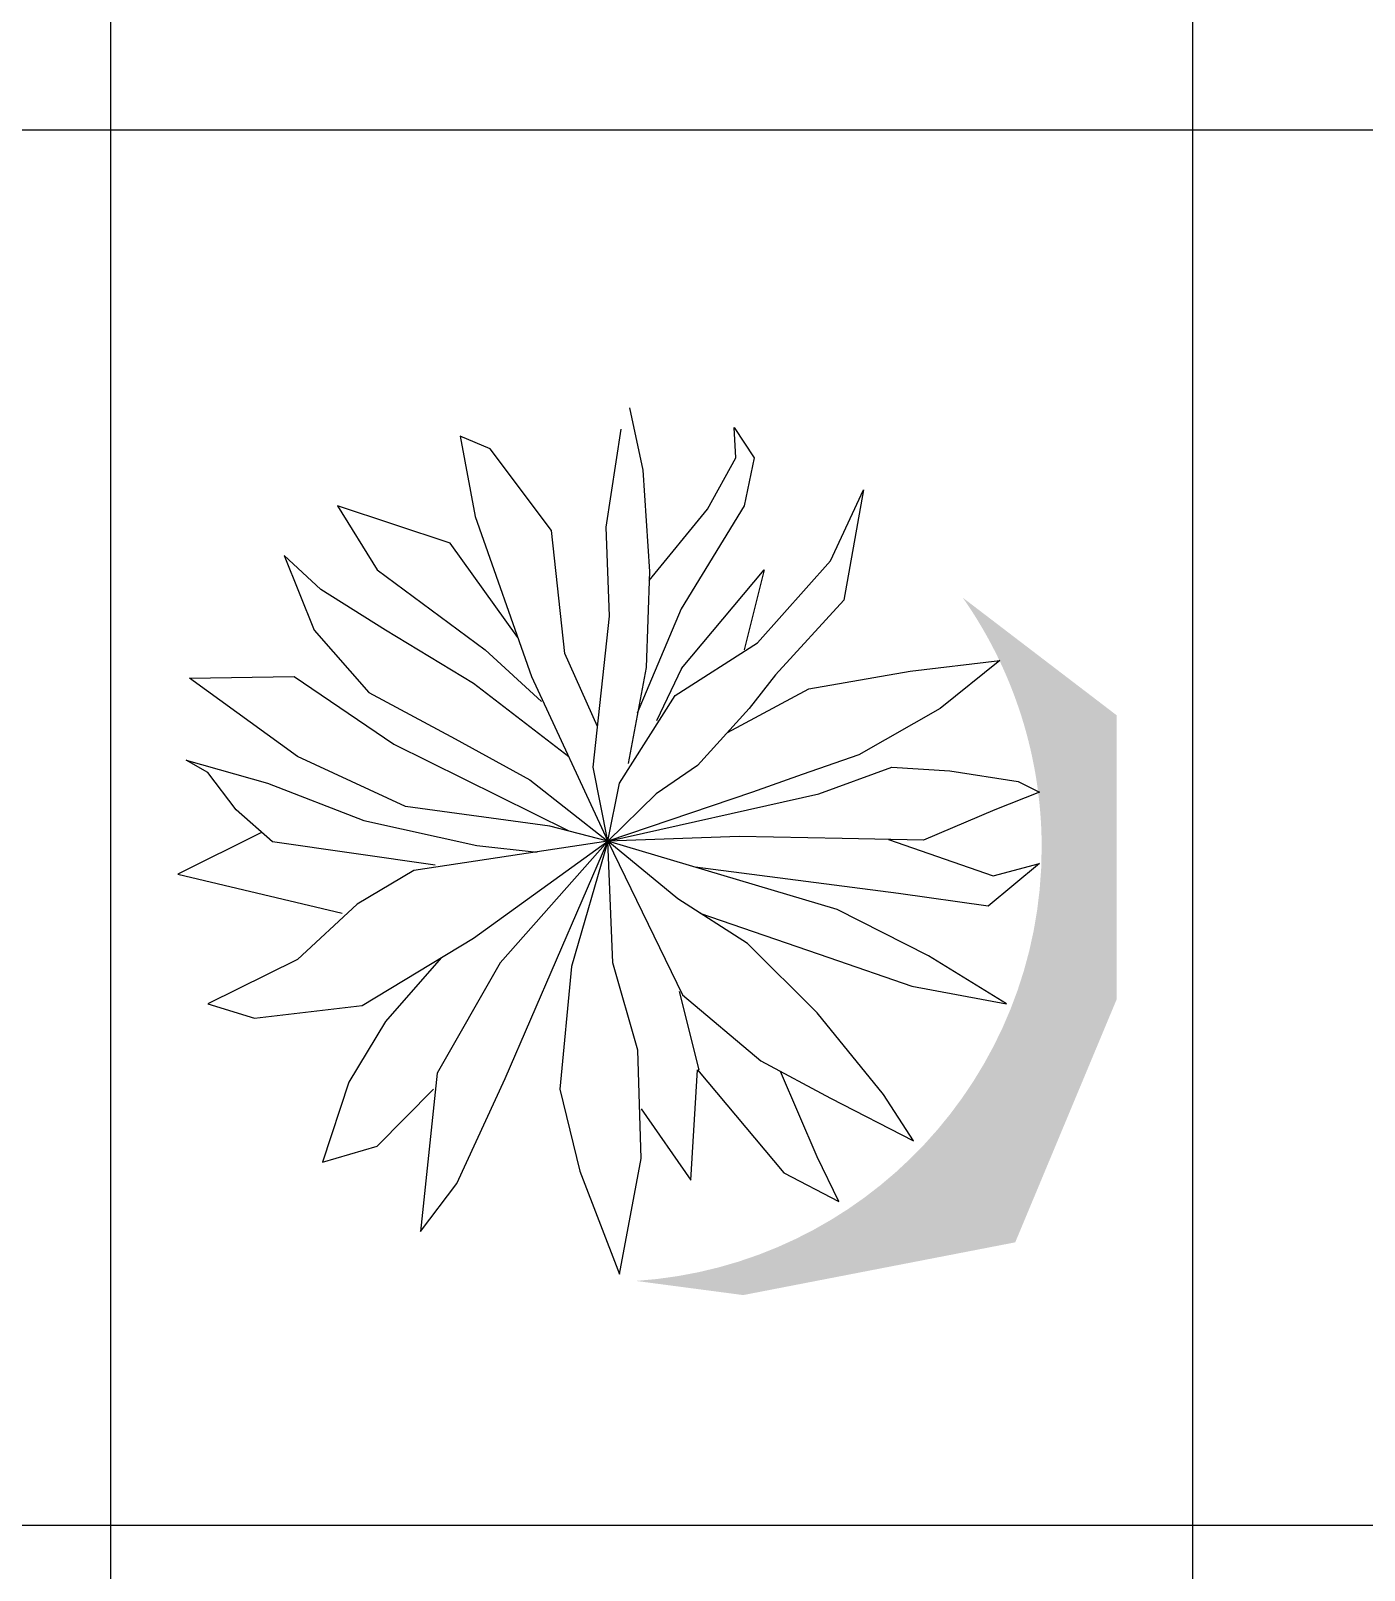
# Model space of a CAD drawing. Header units: millimetres. Extents: x -4017 to 59953, y -688 to 66564.
# Drawn here: x 46087 to 48743, y 34195 to 37260 of the extents above; entities that cross this region are included whole.
import ezdxf

# ---------------------------------------------------------------- set-up
doc = ezdxf.new("R2010")
doc.units = ezdxf.units.MM
doc.layers.add('www.cad-blocks.net', color=7, linetype='Continuous')
doc.styles.get("Standard").update_dxf_attribs({"font": 'arial.ttf'})

# ---------------------------------------------------------------- blocks, each defined once
blk = doc.blocks.new('A$C516926BB')
for p, q in [((48.7041, 38.5194), (48.7041, 0)), ((50.8593, 38.5194), (50.8593, 0)), ((0, 27.6876), (62.4121, 27.6876)), ((0, 24.9084), (62.4121, 24.9084))]:
    blk.add_line(p, q)
blk = doc.blocks.new('A$C74DA128B')
h = blk.add_hatch(color=7)
h.dxf.hatch_style = 1
h.paths.add_polyline_path([(0.9121, 0.0282), (1.1258, 0), (1.6676, 0.105), (1.8698, 0.5893), (1.8698, 1.1545), (1.5631, 1.3888, -0.041974), (1.6362, 1.2636), (1.6369, 1.2636), (1.6364, 1.2632, -0.07887), (1.7131, 1.003), (1.7162, 1.0015), (1.7134, 1.0004, -0.031531), (1.7203, 0.8916, -0.394998)])
for p, q in [((0.8994, 1.7668), (0.9259, 1.6428)), ((0.8531, 1.5294), (0.8829, 1.7243)), ((1.1111, 1.6676), (1.1077, 1.7278)), ((1.1077, 1.7278), (1.1474, 1.6676)), ((0.6216, 1.6853), (0.5621, 1.7101)), ((0.5621, 1.7101), (0.5919, 1.5507)), ((0.744, 1.5223), (0.6216, 1.6853)), ((1.0548, 1.5648), (1.1111, 1.6676)), ((1.1474, 1.6676), (1.1276, 1.5719)), ((0.9259, 1.6428), (0.9391, 1.4408)), ((1.2995, 1.4621), (1.3657, 1.6038)), ((1.3657, 1.6038), (1.326, 1.3841)), ((0.5423, 1.4975), (0.3175, 1.5719)), ((0.3175, 1.5719), (0.3968, 1.4444)), ((0.9385, 1.4233), (1.0548, 1.5648)), ((1.1276, 1.5719), (1.002, 1.3664)), ((0.5919, 1.5507), (0.7043, 1.2318)), ((0.7705, 1.2779), (0.744, 1.5223)), ((0.8597, 1.3523), (0.8531, 1.5294)), ((0.2116, 1.4727), (0.2712, 1.3239)), ((0.2844, 1.4054), (0.2116, 1.4727)), ((0.6769, 1.3094), (0.5423, 1.4975)), ((0.3968, 1.4444), (0.6117, 1.2849)), ((0.9391, 1.4408), (0.9325, 1.2495)), ((1.003, 1.2479), (1.1673, 1.4444)), ((1.1673, 1.4444), (1.1276, 1.2849)), ((1.154, 1.2991), (1.2995, 1.4621)), ((0.4133, 1.3239), (0.2844, 1.4054)), ((1.326, 1.3841), (1.1904, 1.2353)), ((0.8267, 1.0511), (0.8597, 1.3523)), ((1.002, 1.3664), (0.9147, 1.1587)), ((0.2712, 1.3239), (0.3802, 1.1999)), ((0.5886, 1.2176), (0.4133, 1.3239)), ((0.9905, 1.1938), (1.154, 1.2991)), ((0.6117, 1.2849), (0.7242, 1.1822)), ((0.8356, 1.1325), (0.7705, 1.2779)), ((1.4583, 1.2424), (1.6369, 1.2636)), ((1.6369, 1.2636), (1.5178, 1.168)), ((0.0231, 1.2283), (0.2315, 1.2318)), ((0.2381, 1.0724), (0.0231, 1.2283)), ((0.2315, 1.2318), (0.4299, 1.0972)), ((0.7043, 1.2318), (0.8561, 0.9041)), ((0.9325, 1.2495), (0.8965, 1.0588)), ((1.003, 1.2479), (0.953, 1.1437)), ((1.1904, 1.2353), (1.1375, 1.168)), ((1.2566, 1.207), (1.4583, 1.2424)), ((0.3802, 1.1999), (0.5522, 1.1078)), ((0.7785, 1.0717), (0.5886, 1.2176)), ((1.0947, 1.1206), (1.2566, 1.207)), ((0.8796, 1.0192), (0.9905, 1.1938)), ((1.1375, 1.168), (1.035, 1.0547)), ((1.5178, 1.168), (1.3558, 1.0759)), ((0.5522, 1.1078), (0.701, 1.0263)), ((0.4299, 1.0972), (0.7785, 0.9243)), ((1.3558, 1.0759), (1.2434, 1.0369)), ((0.0595, 1.0404), (0.0165, 1.0652)), ((0.0165, 1.0652), (0.1786, 1.0192)), ((0.453, 0.9732), (0.2381, 1.0724)), ((0.8561, 0.9041), (0.8267, 1.0511)), ((1.035, 1.0547), (0.9523, 0.998)), ((1.2764, 0.998), (1.4219, 1.0511)), ((1.4219, 1.0511), (1.5376, 1.044)), ((1.5376, 1.044), (1.6732, 1.0228)), ((0.1157, 0.966), (0.0595, 1.0404)), ((0.1786, 1.0192), (0.3704, 0.9448)), ((0.701, 1.0263), (0.8561, 0.9041)), ((0.8561, 0.9041), (0.8796, 1.0192)), ((1.2434, 1.0369), (1.1441, 1.0015)), ((1.6732, 1.0228), (1.7162, 1.0015)), ((1.1441, 1.0015), (0.8561, 0.9041)), ((0.9523, 0.998), (0.8561, 0.9041)), ((0.8561, 0.9041), (1.2764, 0.998)), ((1.7162, 1.0015), (1.6269, 0.966)), ((0.1884, 0.9023), (0.1157, 0.966)), ((0.7407, 0.9341), (0.453, 0.9732)), ((1.6269, 0.966), (1.4847, 0.9058)), ((0.1666, 0.9215), (0, 0.8385)), ((0.3704, 0.9448), (0.5952, 0.8952)), ((0.8561, 0.9041), (0.7407, 0.9341)), ((0.5125, 0.8562), (0.1884, 0.9023)), ((0.5886, 0.7109), (0.8561, 0.9041)), ((0.5952, 0.8952), (0.7151, 0.8817)), ((0.8561, 0.9041), (0.6415, 0.6613)), ((0.6514, 0.431), (0.8561, 0.9041)), ((0.8561, 0.9041), (0.658, 0.874)), ((0.8561, 0.9041), (0.7837, 0.6543)), ((1.1177, 0.9129), (0.8561, 0.9041)), ((0.8561, 0.9041), (1.0052, 0.5976)), ((0.9953, 0.7889), (0.8561, 0.9041)), ((1.3128, 0.7677), (0.8561, 0.9041)), ((0.8663, 0.6613), (0.8561, 0.9041)), ((1.3227, 0.9093), (1.1177, 0.9129)), ((1.4847, 0.9058), (1.3227, 0.9093)), ((1.4154, 0.9073), (1.6236, 0.8349)), ((0.658, 0.874), (0.4696, 0.8456)), ((1.7162, 0.8597), (1.6137, 0.7748)), ((1.6236, 0.8349), (1.7162, 0.8597)), ((0, 0.8385), (0.3273, 0.7605)), ((0.4696, 0.8456), (0.3571, 0.7783)), ((1.4352, 0.7996), (1.0298, 0.8522)), ((1.6137, 0.7748), (1.4352, 0.7996)), ((0.3571, 0.7783), (0.2381, 0.6685)), ((1.1342, 0.7004), (0.9953, 0.7889)), ((1.4947, 0.6756), (1.3128, 0.7677)), ((1.0397, 0.7606), (1.2963, 0.672)), ((0.367, 0.5764), (0.5886, 0.7109)), ((1.2731, 0.5621), (1.1342, 0.7004)), ((1.6501, 0.5799), (1.4947, 0.6756)), ((0.2381, 0.6685), (0.0595, 0.5799)), ((0.5239, 0.6716), (0.4133, 0.5445)), ((0.6415, 0.6613), (0.5159, 0.4417)), ((0.7837, 0.6543), (0.7605, 0.4098)), ((0.916, 0.4877), (0.8663, 0.6613)), ((1.2963, 0.672), (1.4616, 0.6153)), ((1.4616, 0.6153), (1.6501, 0.5799)), ((1.0383, 0.4488), (0.9986, 0.6047)), ((1.0052, 0.5976), (1.1606, 0.4665)), ((0.0595, 0.5799), (0.1521, 0.5516)), ((0.1521, 0.5516), (0.367, 0.5764)), ((1.4054, 0.3992), (1.2731, 0.5621)), ((0.4133, 0.5445), (0.3406, 0.424)), ((0.9226, 0.2717), (0.916, 0.4877)), ((1.1606, 0.4665), (1.2995, 0.3921)), ((0.5159, 0.4417), (0.4828, 0.1264)), ((0.5555, 0.2221), (0.6514, 0.431)), ((1.0218, 0.2291), (1.035, 0.4488)), ((1.035, 0.4488), (1.2069, 0.2433)), ((1.2731, 0.2752), (1.2003, 0.4453)), ((0.3406, 0.424), (0.2876, 0.2645)), ((0.3968, 0.2965), (0.5092, 0.4098)), ((0.7605, 0.4098), (0.8002, 0.2469)), ((1.4649, 0.307), (1.4054, 0.3992)), ((0.9226, 0.3709), (1.0218, 0.2291)), ((1.2995, 0.3921), (1.4649, 0.307)), ((0.2876, 0.2645), (0.3968, 0.2965)), ((0.8002, 0.2469), (0.8796, 0.0414)), ((0.8796, 0.0414), (0.9226, 0.2717)), ((1.3161, 0.1866), (1.2731, 0.2752)), ((0.4828, 0.1264), (0.5555, 0.2221)), ((1.2069, 0.2433), (1.3161, 0.1866))]:
    blk.add_line(p, q)
at = {"width": 0.8, "flags": 9}
for tag, p in [('XSIZE', (0.8519, 0.8993)), ('YSIZE', (0.8551, 0.8993))]:
    blk.add_attdef(tag, p, '', height=0.00034, dxfattribs=at)

msp = doc.modelspace()

# ---------------------------------------------------------------- block references
at = {"xscale": 1000, "yscale": 1000, "zscale": 1000}
msp.add_blockref('A$C74DA128B', (46380, 34742.5), dxfattribs=at)
at = {"layer": 'www.cad-blocks.net', "color": 155, "true_color": 0x546d8e, "xscale": 1000, "yscale": 1000, "zscale": 1000}
msp.add_blockref('A$C516926BB', (-2458.7, 9375.6), dxfattribs=at)

doc.saveas('drawing.dxf')
